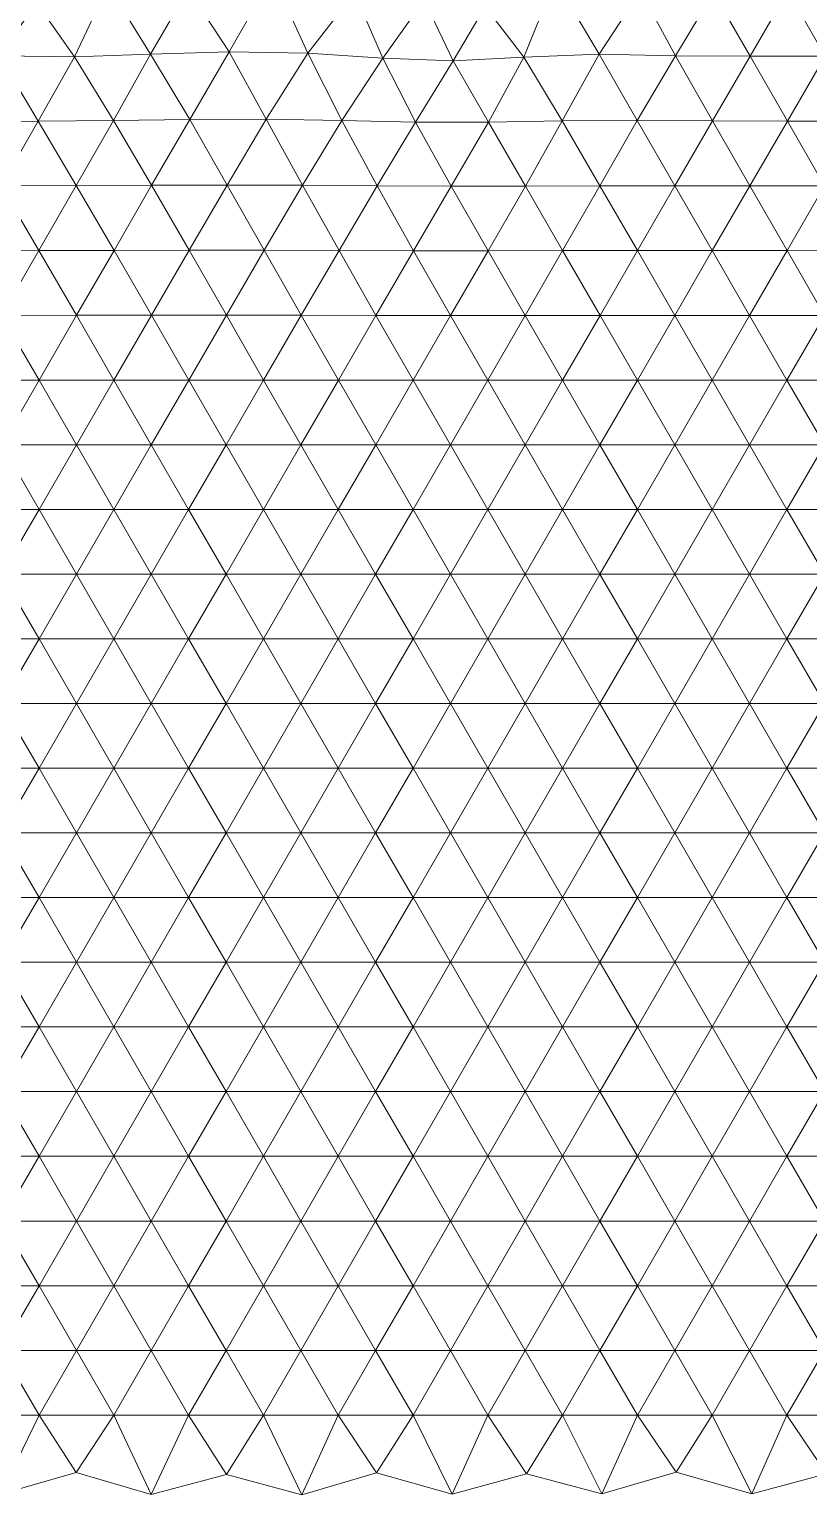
# Model space of a CAD drawing. Extents: x 1.2 to 53.9, y -43.5 to 3.2.
# Drawn here: x 44.602 to 46.689, y -43.472 to -39.548 of the extents above; entities that cross this region are included whole.
import ezdxf

# ---------------------------------------------------------------- set-up
doc = ezdxf.new("R2010")
doc.units = 0
doc.header["$MEASUREMENT"] = 0
doc.layers.add('layer', color=7, linetype='Continuous')

msp = doc.modelspace()

# ---------------------------------------------------------------- linework, layer by layer
at = {"layer": 'layer', "color": 47, "lineweight": 9}
for points in [[(44.4088, -39.4065), (44.5211, -39.6196), (44.6206, -39.4778)], [(44.8132, -39.4308), (44.6206, -39.4778), (44.7228, -39.6217)], [(44.7228, -39.6217), (44.9267, -39.6145), (44.8132, -39.4308)], [(44.8132, -39.4308), (44.9267, -39.6145), (45.0272, -39.4412)], [(45.0272, -39.4412), (45.137, -39.6087), (45.2532, -39.4048)], [(45.137, -39.6087), (45.3475, -39.6118), (45.2532, -39.4048)], [(45.2532, -39.4048), (45.3475, -39.6118), (45.4729, -39.4511)], [(45.8227, -39.4879), (45.926, -39.6233), (46.0098, -39.4159)], [(45.926, -39.6233), (46.1276, -39.6148), (46.0098, -39.4159)], [(46.0098, -39.4159), (46.1276, -39.6148), (46.2385, -39.4455)], [(44.9267, -39.6145), (45.137, -39.6087), (45.0272, -39.4412)], [(45.3475, -39.6118), (45.5482, -39.6256), (45.4729, -39.4511)], [(45.4729, -39.4511), (45.5482, -39.6256), (45.6591, -39.4707)], [(45.5482, -39.6256), (45.7369, -39.633), (45.6591, -39.4707)], [(45.6591, -39.4707), (45.7369, -39.633), (45.8227, -39.4879)], [(46.1276, -39.6148), (46.3323, -39.6195), (46.2385, -39.4455)], [(46.2385, -39.4455), (46.3323, -39.6195), (46.4342, -39.4502)], [(46.3323, -39.6195), (46.5325, -39.6205), (46.4342, -39.4502)], [(46.4342, -39.4502), (46.5325, -39.6205), (46.6331, -39.445)], [(46.5325, -39.6205), (46.7328, -39.6205), (46.6331, -39.445)], [(46.6331, -39.445), (46.7328, -39.6205), (46.8349, -39.4476)], [(44.5211, -39.6196), (44.7228, -39.6217), (44.6206, -39.4778)], [(45.7369, -39.633), (45.926, -39.6233), (45.8227, -39.4879)], [(44.4249, -39.7951), (44.6254, -39.7939), (44.5211, -39.6196)], [(44.5211, -39.6196), (44.6254, -39.7939), (44.7228, -39.6217)], [(44.6254, -39.7939), (44.8274, -39.7923), (44.7228, -39.6217)], [(44.7228, -39.6217), (44.8274, -39.7923), (44.9267, -39.6145)], [(44.8274, -39.7923), (45.0315, -39.7896), (44.9267, -39.6145)], [(44.9267, -39.6145), (45.0315, -39.7896), (45.137, -39.6087)], [(45.0315, -39.7896), (45.2365, -39.7892), (45.137, -39.6087)], [(45.137, -39.6087), (45.2365, -39.7892), (45.3475, -39.6118)], [(45.2365, -39.7892), (45.4389, -39.7928), (45.3475, -39.6118)], [(45.3475, -39.6118), (45.4389, -39.7928), (45.5482, -39.6256)], [(45.4389, -39.7928), (45.6364, -39.7972), (45.5482, -39.6256)], [(45.5482, -39.6256), (45.6364, -39.7972), (45.7369, -39.633)], [(45.7369, -39.633), (45.8315, -39.7971), (45.926, -39.6233)], [(45.8315, -39.7971), (46.029, -39.7937), (45.926, -39.6233)], [(45.926, -39.6233), (46.029, -39.7937), (46.1276, -39.6148)], [(46.029, -39.7937), (46.23, -39.7926), (46.1276, -39.6148)], [(46.1276, -39.6148), (46.23, -39.7926), (46.3323, -39.6195)], [(46.23, -39.7926), (46.4313, -39.7936), (46.3323, -39.6195)], [(46.3323, -39.6195), (46.4313, -39.7936), (46.5325, -39.6205)], [(46.4313, -39.7936), (46.6318, -39.7941), (46.5325, -39.6205)], [(46.5325, -39.6205), (46.6318, -39.7941), (46.7328, -39.6205)], [(46.6318, -39.7941), (46.832, -39.7943), (46.7328, -39.6205)], [(45.6364, -39.7972), (45.8315, -39.7971), (45.7369, -39.633)], [(44.4249, -39.7951), (44.5267, -39.9678), (44.6254, -39.7939)], [(44.5267, -39.9678), (44.7276, -39.9669), (44.6254, -39.7939)], [(44.6254, -39.7939), (44.7276, -39.9669), (44.8274, -39.7923)], [(44.7276, -39.9669), (44.9294, -39.9659), (44.8274, -39.7923)], [(44.8274, -39.7923), (44.9294, -39.9659), (45.0315, -39.7896)], [(44.9294, -39.9659), (45.1318, -39.9653), (45.0315, -39.7896)], [(45.0315, -39.7896), (45.1318, -39.9653), (45.2365, -39.7892)], [(45.1318, -39.9653), (45.3336, -39.966), (45.2365, -39.7892)], [(45.2365, -39.7892), (45.3336, -39.966), (45.4389, -39.7928)], [(45.3336, -39.966), (45.5336, -39.9678), (45.4389, -39.7928)], [(45.4389, -39.7928), (45.5336, -39.9678), (45.6364, -39.7972)], [(45.5336, -39.9678), (45.7319, -39.9687), (45.6364, -39.7972)], [(45.6364, -39.7972), (45.7319, -39.9687), (45.8315, -39.7971)], [(45.7319, -39.9687), (45.9303, -39.9681), (45.8315, -39.7971)], [(45.8315, -39.7971), (45.9303, -39.9681), (46.029, -39.7937)], [(45.9303, -39.9681), (46.1299, -39.9672), (46.029, -39.7937)], [(46.029, -39.7937), (46.1299, -39.9672), (46.23, -39.7926)], [(46.1299, -39.9672), (46.3305, -39.9671), (46.23, -39.7926)], [(46.23, -39.7926), (46.3305, -39.9671), (46.4313, -39.7936)], [(46.3305, -39.9671), (46.531, -39.9675), (46.4313, -39.7936)], [(46.4313, -39.7936), (46.531, -39.9675), (46.6318, -39.7941)], [(46.531, -39.9675), (46.7314, -39.9677), (46.6318, -39.7941)], [(46.6318, -39.7941), (46.7314, -39.9677), (46.832, -39.7943)], [(44.4273, -40.1413), (44.6277, -40.1408), (44.5267, -39.9678)], [(44.5267, -39.9678), (44.6277, -40.1408), (44.7276, -39.9669)], [(44.6277, -40.1408), (44.8286, -40.1404), (44.7276, -39.9669)], [(44.7276, -39.9669), (44.8286, -40.1404), (44.9294, -39.9659)], [(44.8286, -40.1404), (45.0297, -40.14), (44.9294, -39.9659)], [(44.9294, -39.9659), (45.0297, -40.14), (45.1318, -39.9653)], [(45.0297, -40.14), (45.2308, -40.1401), (45.1318, -39.9653)], [(45.1318, -39.9653), (45.2308, -40.1401), (45.3336, -39.966)], [(45.2308, -40.1401), (45.4313, -40.1406), (45.3336, -39.966)], [(45.3336, -39.966), (45.4313, -40.1406), (45.5336, -39.9678)], [(45.4313, -40.1406), (45.631, -40.1412), (45.5336, -39.9678)], [(45.5336, -39.9678), (45.631, -40.1412), (45.7319, -39.9687)], [(45.631, -40.1412), (45.8304, -40.1413), (45.7319, -39.9687)], [(45.7319, -39.9687), (45.8304, -40.1413), (45.9303, -39.9681)], [(45.8304, -40.1413), (46.03, -40.141), (45.9303, -39.9681)], [(45.9303, -39.9681), (46.03, -40.141), (46.1299, -39.9672)], [(46.03, -40.141), (46.2302, -40.1408), (46.1299, -39.9672)], [(46.1299, -39.9672), (46.2302, -40.1408), (46.3305, -39.9671)], [(46.2302, -40.1408), (46.4306, -40.1409), (46.3305, -39.9671)], [(46.3305, -39.9671), (46.4306, -40.1409), (46.531, -39.9675)], [(46.4306, -40.1409), (46.631, -40.141), (46.531, -39.9675)], [(46.531, -39.9675), (46.631, -40.141), (46.7314, -39.9677)], [(46.631, -40.141), (46.8312, -40.1411), (46.7314, -39.9677)], [(44.4273, -40.1413), (44.5277, -40.3144), (44.6277, -40.1408)], [(44.5277, -40.3144), (44.7282, -40.3141), (44.6277, -40.1408)], [(44.6277, -40.1408), (44.7282, -40.3141), (44.8286, -40.1404)], [(44.7282, -40.3141), (44.9288, -40.3139), (44.8286, -40.1404)], [(44.8286, -40.1404), (44.9288, -40.3139), (45.0297, -40.14)], [(44.9288, -40.3139), (45.1295, -40.3139), (45.0297, -40.14)], [(45.0297, -40.14), (45.1295, -40.3139), (45.2308, -40.1401)], [(45.1295, -40.3139), (45.33, -40.314), (45.2308, -40.1401)], [(45.2308, -40.1401), (45.33, -40.314), (45.4313, -40.1406)], [(45.33, -40.314), (45.5301, -40.3143), (45.4313, -40.1406)], [(45.4313, -40.1406), (45.5301, -40.3143), (45.631, -40.1412)], [(45.5301, -40.3143), (45.7301, -40.3144), (45.631, -40.1412)], [(45.631, -40.1412), (45.7301, -40.3144), (45.8304, -40.1413)], [(45.7301, -40.3144), (45.93, -40.3144), (45.8304, -40.1413)], [(45.8304, -40.1413), (45.93, -40.3144), (46.03, -40.141)], [(45.93, -40.3144), (46.1301, -40.3143), (46.03, -40.141)], [(46.03, -40.141), (46.1301, -40.3143), (46.2302, -40.1408)], [(46.1301, -40.3143), (46.3303, -40.3143), (46.2302, -40.1408)], [(46.2302, -40.1408), (46.3303, -40.3143), (46.4306, -40.1409)], [(46.3303, -40.3143), (46.5307, -40.3143), (46.4306, -40.1409)], [(46.4306, -40.1409), (46.5307, -40.3143), (46.631, -40.141)], [(46.5307, -40.3143), (46.731, -40.3144), (46.631, -40.141)], [(46.631, -40.141), (46.731, -40.3144), (46.8312, -40.1411)], [(44.4276, -40.4877), (44.6279, -40.4876), (44.5277, -40.3144)], [(44.5277, -40.3144), (44.6279, -40.4876), (44.7282, -40.3141)], [(44.6279, -40.4876), (44.8284, -40.4875), (44.7282, -40.3141)], [(44.7282, -40.3141), (44.8284, -40.4875), (44.9288, -40.3139)], [(44.8284, -40.4875), (45.0288, -40.4874), (44.9288, -40.3139)], [(44.9288, -40.3139), (45.0288, -40.4874), (45.1295, -40.3139)], [(45.0288, -40.4874), (45.2292, -40.4874), (45.1295, -40.3139)], [(45.1295, -40.3139), (45.2292, -40.4874), (45.33, -40.314)], [(45.2292, -40.4874), (45.4295, -40.4875), (45.33, -40.314)], [(45.33, -40.314), (45.4295, -40.4875), (45.5301, -40.3143)], [(45.4295, -40.4875), (45.6297, -40.4876), (45.5301, -40.3143)], [(45.5301, -40.3143), (45.6297, -40.4876), (45.7301, -40.3144)], [(45.6297, -40.4876), (45.8298, -40.4876), (45.7301, -40.3144)], [(45.7301, -40.3144), (45.8298, -40.4876), (45.93, -40.3144)], [(45.8298, -40.4876), (46.0299, -40.4876), (45.93, -40.3144)], [(45.93, -40.3144), (46.0299, -40.4876), (46.1301, -40.3143)], [(46.0299, -40.4876), (46.2302, -40.4876), (46.1301, -40.3143)], [(46.1301, -40.3143), (46.2302, -40.4876), (46.3303, -40.3143)], [(46.2302, -40.4876), (46.4305, -40.4876), (46.3303, -40.3143)], [(46.3303, -40.3143), (46.4305, -40.4876), (46.5307, -40.3143)], [(46.4305, -40.4876), (46.6308, -40.4876), (46.5307, -40.3143)], [(46.5307, -40.3143), (46.6308, -40.4876), (46.731, -40.3144)], [(46.6308, -40.4876), (46.831, -40.4877), (46.731, -40.3144)], [(44.4276, -40.4877), (44.5278, -40.6609), (44.6279, -40.4876)], [(44.5278, -40.6609), (44.7281, -40.6608), (44.6279, -40.4876)], [(44.6279, -40.4876), (44.7281, -40.6608), (44.8284, -40.4875)], [(44.7281, -40.6608), (44.9284, -40.6608), (44.8284, -40.4875)], [(44.8284, -40.4875), (44.9284, -40.6608), (45.0288, -40.4874)], [(44.9284, -40.6608), (45.1288, -40.6608), (45.0288, -40.4874)], [(45.0288, -40.4874), (45.1288, -40.6608), (45.2292, -40.4874)], [(45.1288, -40.6608), (45.3291, -40.6608), (45.2292, -40.4874)], [(45.2292, -40.4874), (45.3291, -40.6608), (45.4295, -40.4875)], [(45.3291, -40.6608), (45.5293, -40.6608), (45.4295, -40.4875)], [(45.4295, -40.4875), (45.5293, -40.6608), (45.6297, -40.4876)], [(45.5293, -40.6608), (45.7296, -40.6609), (45.6297, -40.4876)], [(45.6297, -40.4876), (45.7296, -40.6609), (45.8298, -40.4876)], [(45.7296, -40.6609), (45.9298, -40.6609), (45.8298, -40.4876)], [(45.8298, -40.4876), (45.9298, -40.6609), (46.0299, -40.4876)], [(45.9298, -40.6609), (46.13, -40.6609), (46.0299, -40.4876)], [(46.0299, -40.4876), (46.13, -40.6609), (46.2302, -40.4876)], [(46.13, -40.6609), (46.3303, -40.6609), (46.2302, -40.4876)], [(46.2302, -40.4876), (46.3303, -40.6609), (46.4305, -40.4876)], [(46.3303, -40.6609), (46.5306, -40.6609), (46.4305, -40.4876)], [(46.4305, -40.4876), (46.5306, -40.6609), (46.6308, -40.4876)], [(46.5306, -40.6609), (46.7309, -40.6609), (46.6308, -40.4876)], [(46.6308, -40.4876), (46.7309, -40.6609), (46.831, -40.4877)], [(44.4276, -40.8341), (44.6279, -40.8341), (44.5278, -40.6609)], [(44.5278, -40.6609), (44.6279, -40.8341), (44.7281, -40.6608)], [(44.6279, -40.8341), (44.8282, -40.8341), (44.7281, -40.6608)], [(44.7281, -40.6608), (44.8282, -40.8341), (44.9284, -40.6608)], [(44.8282, -40.8341), (45.0285, -40.8341), (44.9284, -40.6608)], [(44.9284, -40.6608), (45.0285, -40.8341), (45.1288, -40.6608)], [(45.0285, -40.8341), (45.2288, -40.8341), (45.1288, -40.6608)], [(45.1288, -40.6608), (45.2288, -40.8341), (45.3291, -40.6608)], [(45.2288, -40.8341), (45.4291, -40.8341), (45.3291, -40.6608)], [(45.3291, -40.6608), (45.4291, -40.8341), (45.5293, -40.6608)], [(45.4291, -40.8341), (45.6294, -40.8341), (45.5293, -40.6608)], [(45.5293, -40.6608), (45.6294, -40.8341), (45.7296, -40.6609)], [(45.6294, -40.8341), (45.8296, -40.8341), (45.7296, -40.6609)], [(45.7296, -40.6609), (45.8296, -40.8341), (45.9298, -40.6609)], [(45.8296, -40.8341), (46.0299, -40.8341), (45.9298, -40.6609)], [(45.9298, -40.6609), (46.0299, -40.8341), (46.13, -40.6609)], [(46.0299, -40.8341), (46.2301, -40.8341), (46.13, -40.6609)], [(46.13, -40.6609), (46.2301, -40.8341), (46.3303, -40.6609)], [(46.2301, -40.8341), (46.4304, -40.8341), (46.3303, -40.6609)], [(46.3303, -40.6609), (46.4304, -40.8341), (46.5306, -40.6609)], [(46.4304, -40.8341), (46.6307, -40.8341), (46.5306, -40.6609)], [(46.5306, -40.6609), (46.6307, -40.8341), (46.7309, -40.6609)], [(46.6307, -40.8341), (46.831, -40.8341), (46.7309, -40.6609)], [(44.4276, -40.8341), (44.5277, -41.0073), (44.6279, -40.8341)], [(44.5277, -41.0073), (44.728, -41.0073), (44.6279, -40.8341)], [(44.6279, -40.8341), (44.728, -41.0073), (44.8282, -40.8341)], [(44.728, -41.0073), (44.9283, -41.0073), (44.8282, -40.8341)], [(44.8282, -40.8341), (44.9283, -41.0073), (45.0285, -40.8341)], [(44.9283, -41.0073), (45.1286, -41.0073), (45.0285, -40.8341)], [(45.0285, -40.8341), (45.1286, -41.0073), (45.2288, -40.8341)], [(45.1286, -41.0073), (45.3289, -41.0073), (45.2288, -40.8341)], [(45.2288, -40.8341), (45.3289, -41.0073), (45.4291, -40.8341)], [(45.3289, -41.0073), (45.5292, -41.0073), (45.4291, -40.8341)], [(45.4291, -40.8341), (45.5292, -41.0073), (45.6294, -40.8341)], [(45.5292, -41.0073), (45.7294, -41.0073), (45.6294, -40.8341)], [(45.6294, -40.8341), (45.7294, -41.0073), (45.8296, -40.8341)], [(45.7294, -41.0073), (45.9297, -41.0073), (45.8296, -40.8341)], [(45.8296, -40.8341), (45.9297, -41.0073), (46.0299, -40.8341)], [(45.9297, -41.0073), (46.13, -41.0073), (46.0299, -40.8341)], [(46.0299, -40.8341), (46.13, -41.0073), (46.2301, -40.8341)], [(46.13, -41.0073), (46.3303, -41.0073), (46.2301, -40.8341)], [(46.2301, -40.8341), (46.3303, -41.0073), (46.4304, -40.8341)], [(46.3303, -41.0073), (46.5306, -41.0073), (46.4304, -40.8341)], [(46.4304, -40.8341), (46.5306, -41.0073), (46.6307, -40.8341)], [(46.5306, -41.0073), (46.7308, -41.0073), (46.6307, -40.8341)], [(46.6307, -40.8341), (46.7308, -41.0073), (46.831, -40.8341)], [(44.4276, -41.1805), (44.6279, -41.1805), (44.5277, -41.0073)], [(44.5277, -41.0073), (44.6279, -41.1805), (44.728, -41.0073)], [(44.6279, -41.1805), (44.8282, -41.1805), (44.728, -41.0073)], [(44.728, -41.0073), (44.8282, -41.1805), (44.9283, -41.0073)], [(44.8282, -41.1805), (45.0284, -41.1805), (44.9283, -41.0073)], [(44.9283, -41.0073), (45.0284, -41.1805), (45.1286, -41.0073)], [(45.0284, -41.1805), (45.2287, -41.1805), (45.1286, -41.0073)], [(45.1286, -41.0073), (45.2287, -41.1805), (45.3289, -41.0073)], [(45.2287, -41.1805), (45.429, -41.1805), (45.3289, -41.0073)], [(45.3289, -41.0073), (45.429, -41.1805), (45.5292, -41.0073)], [(45.429, -41.1805), (45.6293, -41.1805), (45.5292, -41.0073)], [(45.5292, -41.0073), (45.6293, -41.1805), (45.7294, -41.0073)], [(45.6293, -41.1805), (45.8296, -41.1805), (45.7294, -41.0073)], [(45.7294, -41.0073), (45.8296, -41.1805), (45.9297, -41.0073)], [(45.8296, -41.1805), (46.0298, -41.1805), (45.9297, -41.0073)], [(45.9297, -41.0073), (46.0298, -41.1805), (46.13, -41.0073)], [(46.0298, -41.1805), (46.2301, -41.1805), (46.13, -41.0073)], [(46.13, -41.0073), (46.2301, -41.1805), (46.3303, -41.0073)], [(46.2301, -41.1805), (46.4304, -41.1805), (46.3303, -41.0073)], [(46.3303, -41.0073), (46.4304, -41.1805), (46.5306, -41.0073)], [(46.4304, -41.1805), (46.6307, -41.1805), (46.5306, -41.0073)], [(46.5306, -41.0073), (46.6307, -41.1805), (46.7308, -41.0073)], [(46.6307, -41.1805), (46.831, -41.1805), (46.7308, -41.0073)], [(44.4276, -41.1805), (44.5277, -41.3537), (44.6279, -41.1805)], [(44.5277, -41.3537), (44.728, -41.3537), (44.6279, -41.1805)], [(44.6279, -41.1805), (44.728, -41.3537), (44.8282, -41.1805)], [(44.728, -41.3537), (44.9283, -41.3537), (44.8282, -41.1805)], [(44.8282, -41.1805), (44.9283, -41.3537), (45.0284, -41.1805)], [(44.9283, -41.3537), (45.1286, -41.3537), (45.0284, -41.1805)], [(45.0284, -41.1805), (45.1286, -41.3537), (45.2287, -41.1805)], [(45.1286, -41.3537), (45.3289, -41.3537), (45.2287, -41.1805)], [(45.2287, -41.1805), (45.3289, -41.3537), (45.429, -41.1805)], [(45.3289, -41.3537), (45.5291, -41.3537), (45.429, -41.1805)], [(45.429, -41.1805), (45.5291, -41.3537), (45.6293, -41.1805)], [(45.5291, -41.3537), (45.7294, -41.3537), (45.6293, -41.1805)], [(45.6293, -41.1805), (45.7294, -41.3537), (45.8296, -41.1805)], [(45.7294, -41.3537), (45.9297, -41.3537), (45.8296, -41.1805)], [(45.8296, -41.1805), (45.9297, -41.3537), (46.0298, -41.1805)], [(45.9297, -41.3537), (46.13, -41.3537), (46.0298, -41.1805)], [(46.0298, -41.1805), (46.13, -41.3537), (46.2301, -41.1805)], [(46.13, -41.3537), (46.3303, -41.3537), (46.2301, -41.1805)], [(46.2301, -41.1805), (46.3303, -41.3537), (46.4304, -41.1805)], [(46.3303, -41.3537), (46.5306, -41.3537), (46.4304, -41.1805)], [(46.4304, -41.1805), (46.5306, -41.3537), (46.6307, -41.1805)], [(46.5306, -41.3537), (46.7308, -41.3537), (46.6307, -41.1805)], [(46.6307, -41.1805), (46.7308, -41.3537), (46.831, -41.1805)], [(44.4276, -41.5269), (44.6279, -41.5269), (44.5277, -41.3537)], [(44.5277, -41.3537), (44.6279, -41.5269), (44.728, -41.3537)], [(44.6279, -41.5269), (44.8281, -41.5269), (44.728, -41.3537)], [(44.728, -41.3537), (44.8281, -41.5269), (44.9283, -41.3537)], [(44.8281, -41.5269), (45.0284, -41.5269), (44.9283, -41.3537)], [(44.9283, -41.3537), (45.0284, -41.5269), (45.1286, -41.3537)], [(45.0284, -41.5269), (45.2287, -41.5269), (45.1286, -41.3537)], [(45.1286, -41.3537), (45.2287, -41.5269), (45.3289, -41.3537)], [(45.2287, -41.5269), (45.429, -41.5269), (45.3289, -41.3537)], [(45.3289, -41.3537), (45.429, -41.5269), (45.5291, -41.3537)], [(45.429, -41.5269), (45.6293, -41.5269), (45.5291, -41.3537)], [(45.5291, -41.3537), (45.6293, -41.5269), (45.7294, -41.3537)], [(45.6293, -41.5269), (45.8296, -41.5269), (45.7294, -41.3537)], [(45.7294, -41.3537), (45.8296, -41.5269), (45.9297, -41.3537)], [(45.8296, -41.5269), (46.0298, -41.5269), (45.9297, -41.3537)], [(45.9297, -41.3537), (46.0298, -41.5269), (46.13, -41.3537)], [(46.0298, -41.5269), (46.2301, -41.5269), (46.13, -41.3537)], [(46.13, -41.3537), (46.2301, -41.5269), (46.3303, -41.3537)], [(46.2301, -41.5269), (46.4304, -41.5269), (46.3303, -41.3537)], [(46.3303, -41.3537), (46.4304, -41.5269), (46.5306, -41.3537)], [(46.4304, -41.5269), (46.6307, -41.5269), (46.5306, -41.3537)], [(46.5306, -41.3537), (46.6307, -41.5269), (46.7308, -41.3537)], [(46.6307, -41.5269), (46.831, -41.5269), (46.7308, -41.3537)], [(44.4276, -41.5269), (44.5277, -41.7002), (44.6279, -41.5269)], [(44.5277, -41.7002), (44.728, -41.7002), (44.6279, -41.5269)], [(44.6279, -41.5269), (44.728, -41.7002), (44.8281, -41.5269)], [(44.728, -41.7002), (44.9283, -41.7002), (44.8281, -41.5269)], [(44.8281, -41.5269), (44.9283, -41.7002), (45.0284, -41.5269)], [(44.9283, -41.7002), (45.1286, -41.7002), (45.0284, -41.5269)], [(45.0284, -41.5269), (45.1286, -41.7002), (45.2287, -41.5269)], [(45.1286, -41.7002), (45.3288, -41.7002), (45.2287, -41.5269)], [(45.2287, -41.5269), (45.3288, -41.7002), (45.429, -41.5269)], [(45.3288, -41.7002), (45.5291, -41.7002), (45.429, -41.5269)], [(45.429, -41.5269), (45.5291, -41.7002), (45.6293, -41.5269)], [(45.5291, -41.7002), (45.7294, -41.7002), (45.6293, -41.5269)], [(45.6293, -41.5269), (45.7294, -41.7002), (45.8296, -41.5269)], [(45.7294, -41.7002), (45.9297, -41.7002), (45.8296, -41.5269)], [(45.8296, -41.5269), (45.9297, -41.7002), (46.0298, -41.5269)], [(45.9297, -41.7002), (46.13, -41.7002), (46.0298, -41.5269)], [(46.0298, -41.5269), (46.13, -41.7002), (46.2301, -41.5269)], [(46.13, -41.7002), (46.3303, -41.7002), (46.2301, -41.5269)], [(46.2301, -41.5269), (46.3303, -41.7002), (46.4304, -41.5269)], [(46.3303, -41.7002), (46.5305, -41.7002), (46.4304, -41.5269)], [(46.4304, -41.5269), (46.5305, -41.7002), (46.6307, -41.5269)], [(46.5305, -41.7002), (46.7308, -41.7002), (46.6307, -41.5269)], [(46.6307, -41.5269), (46.7308, -41.7002), (46.831, -41.5269)], [(44.4276, -41.8734), (44.6279, -41.8734), (44.5277, -41.7002)], [(44.5277, -41.7002), (44.6279, -41.8734), (44.728, -41.7002)], [(44.6279, -41.8734), (44.8281, -41.8734), (44.728, -41.7002)], [(44.728, -41.7002), (44.8281, -41.8734), (44.9283, -41.7002)], [(44.8281, -41.8734), (45.0284, -41.8734), (44.9283, -41.7002)], [(44.9283, -41.7002), (45.0284, -41.8734), (45.1286, -41.7002)], [(45.0284, -41.8734), (45.2287, -41.8734), (45.1286, -41.7002)], [(45.1286, -41.7002), (45.2287, -41.8734), (45.3288, -41.7002)], [(45.2287, -41.8734), (45.429, -41.8734), (45.3288, -41.7002)], [(45.3288, -41.7002), (45.429, -41.8734), (45.5291, -41.7002)], [(45.429, -41.8734), (45.6293, -41.8734), (45.5291, -41.7002)], [(45.5291, -41.7002), (45.6293, -41.8734), (45.7294, -41.7002)], [(45.6293, -41.8734), (45.8296, -41.8734), (45.7294, -41.7002)], [(45.7294, -41.7002), (45.8296, -41.8734), (45.9297, -41.7002)], [(45.8296, -41.8734), (46.0298, -41.8734), (45.9297, -41.7002)], [(45.9297, -41.7002), (46.0298, -41.8734), (46.13, -41.7002)], [(46.0298, -41.8734), (46.2301, -41.8734), (46.13, -41.7002)], [(46.13, -41.7002), (46.2301, -41.8734), (46.3303, -41.7002)], [(46.2301, -41.8734), (46.4304, -41.8734), (46.3303, -41.7002)], [(46.3303, -41.7002), (46.4304, -41.8734), (46.5305, -41.7002)], [(46.4304, -41.8734), (46.6307, -41.8734), (46.5305, -41.7002)], [(46.5305, -41.7002), (46.6307, -41.8734), (46.7308, -41.7002)], [(46.6307, -41.8734), (46.831, -41.8734), (46.7308, -41.7002)], [(44.4276, -41.8734), (44.5277, -42.0466), (44.6279, -41.8734)], [(44.5277, -42.0466), (44.728, -42.0466), (44.6279, -41.8734)], [(44.6279, -41.8734), (44.728, -42.0466), (44.8281, -41.8734)], [(44.728, -42.0466), (44.9283, -42.0466), (44.8281, -41.8734)], [(44.8281, -41.8734), (44.9283, -42.0466), (45.0284, -41.8734)], [(44.9283, -42.0466), (45.1286, -42.0466), (45.0284, -41.8734)], [(45.0284, -41.8734), (45.1286, -42.0466), (45.2287, -41.8734)], [(45.1286, -42.0466), (45.3288, -42.0466), (45.2287, -41.8734)], [(45.2287, -41.8734), (45.3288, -42.0466), (45.429, -41.8734)], [(45.3288, -42.0466), (45.5291, -42.0466), (45.429, -41.8734)], [(45.429, -41.8734), (45.5291, -42.0466), (45.6293, -41.8734)], [(45.5291, -42.0466), (45.7294, -42.0466), (45.6293, -41.8734)], [(45.6293, -41.8734), (45.7294, -42.0466), (45.8296, -41.8734)], [(45.7294, -42.0466), (45.9297, -42.0466), (45.8296, -41.8734)], [(45.8296, -41.8734), (45.9297, -42.0466), (46.0298, -41.8734)], [(45.9297, -42.0466), (46.13, -42.0466), (46.0298, -41.8734)], [(46.0298, -41.8734), (46.13, -42.0466), (46.2301, -41.8734)], [(46.13, -42.0466), (46.3303, -42.0466), (46.2301, -41.8734)], [(46.2301, -41.8734), (46.3303, -42.0466), (46.4304, -41.8734)], [(46.3303, -42.0466), (46.5305, -42.0466), (46.4304, -41.8734)], [(46.4304, -41.8734), (46.5305, -42.0466), (46.6307, -41.8734)], [(46.5305, -42.0466), (46.7308, -42.0466), (46.6307, -41.8734)], [(46.6307, -41.8734), (46.7308, -42.0466), (46.831, -41.8734)], [(44.4276, -42.2198), (44.6279, -42.2198), (44.5277, -42.0466)], [(44.5277, -42.0466), (44.6279, -42.2198), (44.728, -42.0466)], [(44.6279, -42.2198), (44.8281, -42.2198), (44.728, -42.0466)], [(44.728, -42.0466), (44.8281, -42.2198), (44.9283, -42.0466)], [(44.8281, -42.2198), (45.0284, -42.2198), (44.9283, -42.0466)], [(44.9283, -42.0466), (45.0284, -42.2198), (45.1286, -42.0466)], [(45.0284, -42.2198), (45.2287, -42.2198), (45.1286, -42.0466)], [(45.1286, -42.0466), (45.2287, -42.2198), (45.3288, -42.0466)], [(45.2287, -42.2198), (45.429, -42.2198), (45.3288, -42.0466)], [(45.3288, -42.0466), (45.429, -42.2198), (45.5291, -42.0466)], [(45.429, -42.2198), (45.6293, -42.2198), (45.5291, -42.0466)], [(45.5291, -42.0466), (45.6293, -42.2198), (45.7294, -42.0466)], [(45.6293, -42.2198), (45.8296, -42.2198), (45.7294, -42.0466)], [(45.7294, -42.0466), (45.8296, -42.2198), (45.9297, -42.0466)], [(45.8296, -42.2198), (46.0298, -42.2198), (45.9297, -42.0466)], [(45.9297, -42.0466), (46.0298, -42.2198), (46.13, -42.0466)], [(46.0298, -42.2198), (46.2301, -42.2198), (46.13, -42.0466)], [(46.13, -42.0466), (46.2301, -42.2198), (46.3303, -42.0466)], [(46.2301, -42.2198), (46.4304, -42.2198), (46.3303, -42.0466)], [(46.3303, -42.0466), (46.4304, -42.2198), (46.5305, -42.0466)], [(46.4304, -42.2198), (46.6307, -42.2198), (46.5305, -42.0466)], [(46.5305, -42.0466), (46.6307, -42.2198), (46.7308, -42.0466)], [(46.6307, -42.2198), (46.831, -42.2198), (46.7308, -42.0466)], [(44.4276, -42.2198), (44.5277, -42.393), (44.6279, -42.2198)], [(44.5277, -42.393), (44.728, -42.393), (44.6279, -42.2198)], [(44.6279, -42.2198), (44.728, -42.393), (44.8281, -42.2198)], [(44.728, -42.393), (44.9283, -42.393), (44.8281, -42.2198)], [(44.8281, -42.2198), (44.9283, -42.393), (45.0284, -42.2198)], [(44.9283, -42.393), (45.1286, -42.393), (45.0284, -42.2198)], [(45.0284, -42.2198), (45.1286, -42.393), (45.2287, -42.2198)], [(45.1286, -42.393), (45.3288, -42.393), (45.2287, -42.2198)], [(45.2287, -42.2198), (45.3288, -42.393), (45.429, -42.2198)], [(45.3288, -42.393), (45.5291, -42.393), (45.429, -42.2198)], [(45.429, -42.2198), (45.5291, -42.393), (45.6293, -42.2198)], [(45.5291, -42.393), (45.7294, -42.393), (45.6293, -42.2198)], [(45.6293, -42.2198), (45.7294, -42.393), (45.8296, -42.2198)], [(45.7294, -42.393), (45.9297, -42.393), (45.8296, -42.2198)], [(45.8296, -42.2198), (45.9297, -42.393), (46.0298, -42.2198)], [(45.9297, -42.393), (46.13, -42.393), (46.0298, -42.2198)], [(46.0298, -42.2198), (46.13, -42.393), (46.2301, -42.2198)], [(46.13, -42.393), (46.3303, -42.393), (46.2301, -42.2198)], [(46.2301, -42.2198), (46.3303, -42.393), (46.4304, -42.2198)], [(46.3303, -42.393), (46.5305, -42.393), (46.4304, -42.2198)], [(46.4304, -42.2198), (46.5305, -42.393), (46.6307, -42.2198)], [(46.5305, -42.393), (46.7308, -42.393), (46.6307, -42.2198)], [(46.6307, -42.2198), (46.7308, -42.393), (46.831, -42.2198)], [(44.4276, -42.5662), (44.6279, -42.5662), (44.5277, -42.393)], [(44.5277, -42.393), (44.6279, -42.5662), (44.728, -42.393)], [(44.6279, -42.5662), (44.8281, -42.5662), (44.728, -42.393)], [(44.728, -42.393), (44.8281, -42.5662), (44.9283, -42.393)], [(44.8281, -42.5662), (45.0284, -42.5662), (44.9283, -42.393)], [(44.9283, -42.393), (45.0284, -42.5662), (45.1286, -42.393)], [(45.0284, -42.5662), (45.2287, -42.5662), (45.1286, -42.393)], [(45.1286, -42.393), (45.2287, -42.5662), (45.3288, -42.393)], [(45.2287, -42.5662), (45.429, -42.5662), (45.3288, -42.393)], [(45.3288, -42.393), (45.429, -42.5662), (45.5291, -42.393)], [(45.429, -42.5662), (45.6293, -42.5662), (45.5291, -42.393)], [(45.5291, -42.393), (45.6293, -42.5662), (45.7294, -42.393)], [(45.6293, -42.5662), (45.8296, -42.5662), (45.7294, -42.393)], [(45.7294, -42.393), (45.8296, -42.5662), (45.9297, -42.393)], [(45.8296, -42.5662), (46.0298, -42.5662), (45.9297, -42.393)], [(45.9297, -42.393), (46.0298, -42.5662), (46.13, -42.393)], [(46.0298, -42.5662), (46.2301, -42.5662), (46.13, -42.393)], [(46.13, -42.393), (46.2301, -42.5662), (46.3303, -42.393)], [(46.2301, -42.5662), (46.4304, -42.5662), (46.3303, -42.393)], [(46.3303, -42.393), (46.4304, -42.5662), (46.5305, -42.393)], [(46.4304, -42.5662), (46.6307, -42.5662), (46.5305, -42.393)], [(46.5305, -42.393), (46.6307, -42.5662), (46.7308, -42.393)], [(46.6307, -42.5662), (46.831, -42.5662), (46.7308, -42.393)], [(44.4276, -42.5662), (44.5277, -42.7394), (44.6279, -42.5662)], [(44.5277, -42.7394), (44.728, -42.7394), (44.6279, -42.5662)], [(44.6279, -42.5662), (44.728, -42.7394), (44.8281, -42.5662)], [(44.728, -42.7394), (44.9283, -42.7394), (44.8281, -42.5662)], [(44.8281, -42.5662), (44.9283, -42.7394), (45.0284, -42.5662)], [(44.9283, -42.7394), (45.1286, -42.7394), (45.0284, -42.5662)], [(45.0284, -42.5662), (45.1286, -42.7394), (45.2287, -42.5662)], [(45.1286, -42.7394), (45.3288, -42.7394), (45.2287, -42.5662)], [(45.2287, -42.5662), (45.3288, -42.7394), (45.429, -42.5662)], [(45.3288, -42.7394), (45.5291, -42.7394), (45.429, -42.5662)], [(45.429, -42.5662), (45.5291, -42.7394), (45.6293, -42.5662)], [(45.5291, -42.7394), (45.7294, -42.7394), (45.6293, -42.5662)], [(45.6293, -42.5662), (45.7294, -42.7394), (45.8296, -42.5662)], [(45.7294, -42.7394), (45.9297, -42.7394), (45.8296, -42.5662)], [(45.8296, -42.5662), (45.9297, -42.7394), (46.0298, -42.5662)], [(45.9297, -42.7394), (46.13, -42.7394), (46.0298, -42.5662)], [(46.0298, -42.5662), (46.13, -42.7394), (46.2301, -42.5662)], [(46.13, -42.7394), (46.3303, -42.7394), (46.2301, -42.5662)], [(46.2301, -42.5662), (46.3303, -42.7394), (46.4304, -42.5662)], [(46.3303, -42.7394), (46.5305, -42.7394), (46.4304, -42.5662)], [(46.4304, -42.5662), (46.5305, -42.7394), (46.6307, -42.5662)], [(46.5305, -42.7394), (46.7308, -42.7394), (46.6307, -42.5662)], [(46.6307, -42.5662), (46.7308, -42.7394), (46.831, -42.5662)], [(44.4276, -42.9126), (44.6279, -42.9126), (44.5277, -42.7394)], [(44.5277, -42.7394), (44.6279, -42.9126), (44.728, -42.7394)], [(44.6279, -42.9126), (44.8281, -42.9126), (44.728, -42.7394)], [(44.728, -42.7394), (44.8281, -42.9126), (44.9283, -42.7394)], [(44.8281, -42.9126), (45.0284, -42.9126), (44.9283, -42.7394)], [(44.9283, -42.7394), (45.0284, -42.9126), (45.1286, -42.7394)], [(45.0284, -42.9126), (45.2287, -42.9126), (45.1286, -42.7394)], [(45.1286, -42.7394), (45.2287, -42.9126), (45.3288, -42.7394)], [(45.2287, -42.9126), (45.429, -42.9126), (45.3288, -42.7394)], [(45.3288, -42.7394), (45.429, -42.9126), (45.5291, -42.7394)], [(45.429, -42.9126), (45.6293, -42.9126), (45.5291, -42.7394)], [(45.5291, -42.7394), (45.6293, -42.9126), (45.7294, -42.7394)], [(45.6293, -42.9126), (45.8296, -42.9126), (45.7294, -42.7394)], [(45.7294, -42.7394), (45.8296, -42.9126), (45.9297, -42.7394)], [(45.8296, -42.9126), (46.0298, -42.9126), (45.9297, -42.7394)], [(45.9297, -42.7394), (46.0298, -42.9126), (46.13, -42.7394)], [(46.0298, -42.9126), (46.2301, -42.9126), (46.13, -42.7394)], [(46.13, -42.7394), (46.2301, -42.9126), (46.3303, -42.7394)], [(46.2301, -42.9126), (46.4304, -42.9126), (46.3303, -42.7394)], [(46.3303, -42.7394), (46.4304, -42.9126), (46.5305, -42.7394)], [(46.4304, -42.9126), (46.6307, -42.9126), (46.5305, -42.7394)], [(46.5305, -42.7394), (46.6307, -42.9126), (46.7308, -42.7394)], [(46.6307, -42.9126), (46.831, -42.9126), (46.7308, -42.7394)], [(44.4276, -42.9126), (44.5277, -43.0858), (44.6279, -42.9126)], [(44.5277, -43.0858), (44.728, -43.0858), (44.6279, -42.9126)], [(44.6279, -42.9126), (44.728, -43.0858), (44.8281, -42.9126)], [(44.728, -43.0858), (44.9283, -43.0858), (44.8281, -42.9126)], [(44.8281, -42.9126), (44.9283, -43.0858), (45.0284, -42.9126)], [(44.9283, -43.0858), (45.1286, -43.0858), (45.0284, -42.9126)], [(45.0284, -42.9126), (45.1286, -43.0858), (45.2287, -42.9126)], [(45.1286, -43.0858), (45.3288, -43.0858), (45.2287, -42.9126)], [(45.2287, -42.9126), (45.3288, -43.0858), (45.429, -42.9126)], [(45.3288, -43.0858), (45.5291, -43.0858), (45.429, -42.9126)], [(45.429, -42.9126), (45.5291, -43.0858), (45.6293, -42.9126)], [(45.5291, -43.0858), (45.7294, -43.0858), (45.6293, -42.9126)], [(45.6293, -42.9126), (45.7294, -43.0858), (45.8296, -42.9126)], [(45.7294, -43.0858), (45.9297, -43.0858), (45.8296, -42.9126)], [(45.8296, -42.9126), (45.9297, -43.0858), (46.0298, -42.9126)], [(45.9297, -43.0858), (46.13, -43.0858), (46.0298, -42.9126)], [(46.0298, -42.9126), (46.13, -43.0858), (46.2301, -42.9126)], [(46.13, -43.0858), (46.3303, -43.0858), (46.2301, -42.9126)], [(46.2301, -42.9126), (46.3303, -43.0858), (46.4304, -42.9126)], [(46.3303, -43.0858), (46.5305, -43.0858), (46.4304, -42.9126)], [(46.4304, -42.9126), (46.5305, -43.0858), (46.6307, -42.9126)], [(46.5305, -43.0858), (46.7308, -43.0858), (46.6307, -42.9126)], [(46.6307, -42.9126), (46.7308, -43.0858), (46.831, -42.9126)], [(44.4276, -43.259), (44.6279, -43.259), (44.5277, -43.0858)], [(44.5277, -43.0858), (44.6279, -43.259), (44.728, -43.0858)], [(44.6279, -43.259), (44.8281, -43.259), (44.728, -43.0858)], [(44.728, -43.0858), (44.8281, -43.259), (44.9283, -43.0858)], [(44.8281, -43.259), (45.0284, -43.259), (44.9283, -43.0858)], [(44.9283, -43.0858), (45.0284, -43.259), (45.1286, -43.0858)], [(45.0284, -43.259), (45.2287, -43.259), (45.1286, -43.0858)], [(45.1286, -43.0858), (45.2287, -43.259), (45.3288, -43.0858)], [(45.2287, -43.259), (45.429, -43.259), (45.3288, -43.0858)], [(45.3288, -43.0858), (45.429, -43.259), (45.5291, -43.0858)], [(45.429, -43.259), (45.6293, -43.259), (45.5291, -43.0858)], [(45.5291, -43.0858), (45.6293, -43.259), (45.7294, -43.0858)], [(45.6293, -43.259), (45.8296, -43.259), (45.7294, -43.0858)], [(45.7294, -43.0858), (45.8296, -43.259), (45.9297, -43.0858)], [(45.8296, -43.259), (46.0298, -43.259), (45.9297, -43.0858)], [(45.9297, -43.0858), (46.0298, -43.259), (46.13, -43.0858)], [(46.0298, -43.259), (46.2301, -43.259), (46.13, -43.0858)], [(46.13, -43.0858), (46.2301, -43.259), (46.3303, -43.0858)], [(46.2301, -43.259), (46.4304, -43.259), (46.3303, -43.0858)], [(46.3303, -43.0858), (46.4304, -43.259), (46.5305, -43.0858)], [(46.4304, -43.259), (46.6307, -43.259), (46.5305, -43.0858)], [(46.5305, -43.0858), (46.6307, -43.259), (46.7308, -43.0858)], [(46.6307, -43.259), (46.831, -43.259), (46.7308, -43.0858)], [(44.6279, -43.259), (44.4276, -43.259), (44.5254, -43.4706)], [(44.7272, -43.4132), (44.6279, -43.259), (44.5254, -43.4706)], [(44.8281, -43.259), (44.6279, -43.259), (44.7272, -43.4132)], [(44.9285, -43.4721), (44.8281, -43.259), (44.7272, -43.4132)], [(45.0284, -43.259), (44.8281, -43.259), (44.9285, -43.4721)], [(45.1295, -43.418), (45.0284, -43.259), (44.9285, -43.4721)], [(45.2287, -43.259), (45.0284, -43.259), (45.1295, -43.418)], [(45.3313, -43.4722), (45.2287, -43.259), (45.1295, -43.418)], [(45.429, -43.259), (45.2287, -43.259), (45.3313, -43.4722)], [(45.5314, -43.4134), (45.429, -43.259), (45.3313, -43.4722)], [(45.6293, -43.259), (45.429, -43.259), (45.5314, -43.4134)], [(45.7339, -43.4709), (45.6293, -43.259), (45.5314, -43.4134)], [(45.8296, -43.259), (45.6293, -43.259), (45.7339, -43.4709)], [(45.9332, -43.4166), (45.8296, -43.259), (45.7339, -43.4709)], [(46.0298, -43.259), (45.8296, -43.259), (45.9332, -43.4166)], [(46.1353, -43.4698), (46.0298, -43.259), (45.9332, -43.4166)], [(46.2301, -43.259), (46.0298, -43.259), (46.1353, -43.4698)], [(46.3339, -43.412), (46.2301, -43.259), (46.1353, -43.4698)], [(46.4304, -43.259), (46.2301, -43.259), (46.3339, -43.412)], [(46.537, -43.4695), (46.4304, -43.259), (46.3339, -43.412)], [(46.6307, -43.259), (46.4304, -43.259), (46.537, -43.4695)], [(46.7362, -43.4163), (46.6307, -43.259), (46.537, -43.4695)], [(46.831, -43.259), (46.6307, -43.259), (46.7362, -43.4163)]]:
    msp.add_3dface(points, dxfattribs=at)

doc.saveas('drawing.dxf')
